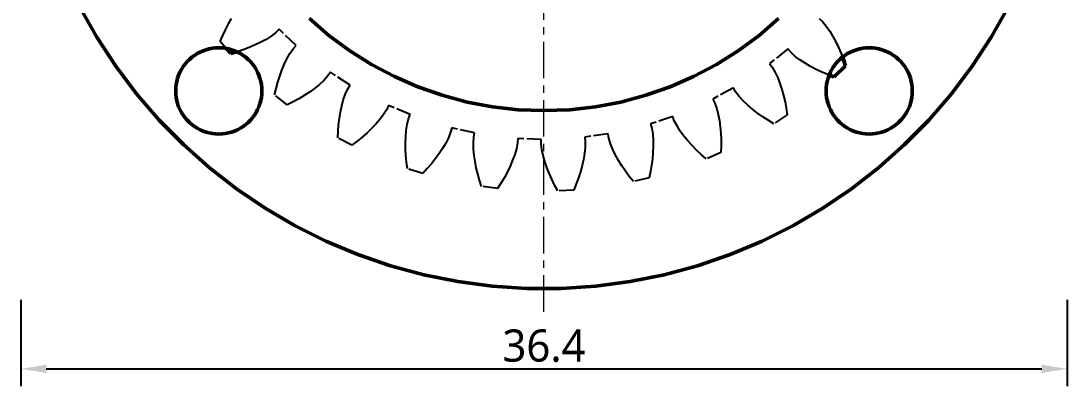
# Model space of a CAD drawing. Header units: millimetres. Extents: x 0 to 420, y 0 to 297.
# Drawn here: x 134.5 to 225.5, y 172.5 to 204.3 of the extents above; entities that cross this region are included whole.
import ezdxf

# ---------------------------------------------------------------- set-up
doc = ezdxf.new("R2010")
doc.units = ezdxf.units.MM
doc.linetypes.add('CENTER', pattern=[5.08, 3.175, -0.635, 0.635, -0.635])
doc.linetypes.add('DASHED', pattern=[1.524, 1.27, -0.254])
for name, color, linetype, lineweight in [('CENTER', 1, 'CENTER', 18), ('DIM', 3, 'CONTINUOUS', 18), ('HIDDEN', 8, 'DASHED', 25), ('VISIBLE', 7, 'CONTINUOUS', 50)]:
    doc.layers.add(name, color=color, linetype=linetype, lineweight=lineweight)
doc.styles.add('CJK', font='NotoSansCJK-Regular.ttc')
doc.dimstyles.new('GB', dxfattribs={"dimtxt": 2.8, "dimasz": 2.2, "dimexe": 1.5, "dimexo": 1, "dimgap": 0.6, "dimtad": 1, "dimlfac": 100, "dimzin": 12, "dimdsep": 46, "dimtxsty": 'CJK', "dimcen": 2.5, "dimazin": 3, "dimtfac": 0.5, "dimtmove": 2, "dimatfit": 3})

msp = doc.modelspace()

# ---------------------------------------------------------------- linework, layer by layer
at = {"layer": 'CENTER'}
msp.add_line((179.99378, 179), (179.99378, 274), dxfattribs=at)
at = {"layer": 'HIDDEN'}
for points in [[(141.10071, 202.88688), (139.62514, 205.50898)], [(220.36242, 205.50898), (218.88685, 202.88688)], [(152.29519, 203.54797), (152.55361, 204.04249)], [(152.29519, 203.54797), (152.55361, 204.04249)], [(152.55361, 204.04249), (152.8285, 204.51878)], [(152.55361, 204.04249), (152.8285, 204.51878)], [(161.28909, 203.04506), (159.5886, 204.50844)], [(200.39896, 204.50844), (198.69847, 203.04506)], [(203.92306, 204.50819), (204.20965, 204.2448)], [(203.92306, 204.50819), (204.20965, 204.2448)], [(204.20965, 204.2448), (204.54662, 203.85217)], [(204.20965, 204.2448), (204.54662, 203.85217)], [(204.54662, 203.85217), (204.84812, 203.42144)], [(204.54662, 203.85217), (204.84812, 203.42144)], [(151.82551, 202.50941), (152.05263, 203.03659)], [(151.82551, 202.50941), (152.05263, 203.03659)], [(152.05263, 203.03659), (152.29519, 203.54797)], [(152.05263, 203.03659), (152.29519, 203.54797)], [(156.26719, 202.98798), (155.82337, 202.7061)], [(156.26719, 202.98798), (155.82337, 202.7061)], [(156.67455, 203.30699), (156.26719, 202.98798)], [(156.67455, 203.30699), (156.26719, 202.98798)], [(156.95053, 203.58148), (156.67455, 203.30699)], [(156.95053, 203.58148), (156.67455, 203.30699)], [(158.43449, 202.18032), (156.95053, 203.58148)], [(158.43449, 202.18032), (156.95053, 203.58148)], [(163.09418, 201.71284), (161.28909, 203.04506)], [(198.69847, 203.04506), (196.89338, 201.71284)], [(204.84812, 203.42144), (205.12521, 202.96514)], [(204.84812, 203.42144), (205.12521, 202.96514)], [(205.12521, 202.96514), (205.38147, 202.48768)], [(205.12521, 202.96514), (205.38147, 202.48768)], [(142.74635, 200.36805), (141.10071, 202.88688)], [(152.75002, 201.46448), (151.82551, 202.50941)], [(152.35625, 201.90954), (151.82551, 202.50941)], [(154.36038, 202.00037), (153.83807, 201.80413)], [(154.36038, 202.00037), (153.83807, 201.80413)], [(154.86662, 202.21518), (154.36038, 202.00037)], [(154.86662, 202.21518), (154.36038, 202.00037)], [(155.3551, 202.44976), (154.86662, 202.21518)], [(155.3551, 202.44976), (154.86662, 202.21518)], [(155.82337, 202.7061), (155.3551, 202.44976)], [(155.82337, 202.7061), (155.3551, 202.44976)], [(158.17628, 201.88905), (158.43449, 202.18032)], [(158.17628, 201.88905), (158.43449, 202.18032)], [(205.38147, 202.48768), (205.61878, 201.99158)], [(205.38147, 202.48768), (205.61878, 201.99158)], [(218.88685, 202.88688), (217.24121, 200.36805)], [(149.39108, 201.16317), (149.17936, 200.98355)], [(149.61551, 201.32663), (149.39108, 201.16317)], [(149.85143, 201.47303), (149.61551, 201.32663)], [(150.09752, 201.60158), (149.85143, 201.47303)], [(150.35246, 201.71157), (150.09752, 201.60158)], [(150.61483, 201.8024), (150.35246, 201.71157)], [(150.88321, 201.87356), (150.61483, 201.8024)], [(151.15611, 201.92467), (150.88321, 201.87356)], [(151.43205, 201.95545), (151.15611, 201.92467)], [(151.70951, 201.96573), (151.43205, 201.95545)], [(151.92605, 201.95947), (151.70951, 201.96573)], [(152.14187, 201.94072), (151.92605, 201.95947)], [(152.35625, 201.90954), (152.14187, 201.94072)], [(152.3587, 201.90676), (152.35625, 201.90954)], [(152.35625, 201.90954), (152.47486, 201.88478)], [(152.5667, 201.86562), (152.59423, 201.85987)], [(152.59423, 201.85987), (152.7669, 201.81197)], [(153.30095, 201.62567), (152.75002, 201.46448)], [(152.82109, 201.79694), (152.8285, 201.79488)], [(152.8285, 201.79488), (153.05807, 201.71486)], [(153.05807, 201.71486), (153.06951, 201.71001)], [(153.13525, 201.6822), (153.28196, 201.62012)], [(153.28196, 201.62012), (153.27931, 201.61934)], [(153.30095, 201.62567), (153.28196, 201.62012)], [(153.52954, 201.49444), (153.28196, 201.62012)], [(153.83807, 201.80413), (153.30095, 201.62567)], [(153.83807, 201.80413), (153.30095, 201.62567)], [(153.76714, 201.3508), (153.52954, 201.49444)], [(153.99346, 201.18996), (153.76714, 201.3508)], [(154.20726, 201.01282), (153.99346, 201.18996)], [(157.6252, 201.00481), (157.88115, 201.46407)], [(157.6252, 201.00481), (157.88115, 201.46407)], [(157.88115, 201.46407), (158.17628, 201.88905)], [(157.88115, 201.46407), (158.17628, 201.88905)], [(164.99378, 200.51924), (163.09418, 201.71284)], [(196.89338, 201.71284), (194.99378, 200.51924)], [(201.19939, 201.87132), (199.61171, 200.58887)], [(201.19939, 201.87132), (199.61171, 200.58887)], [(201.45336, 201.57635), (201.19939, 201.87132)], [(201.45336, 201.57635), (201.19939, 201.87132)], [(201.83488, 201.22684), (201.45336, 201.57635)], [(201.83488, 201.22684), (201.45336, 201.57635)], [(202.25562, 200.91155), (201.83488, 201.22684)], [(202.25562, 200.91155), (201.83488, 201.22684)], [(205.61878, 201.99158), (205.83825, 201.4786)], [(205.61878, 201.99158), (205.83825, 201.4786)], [(205.77049, 201.00404), (205.8902, 201.10477)], [(205.83825, 201.4786), (206.04063, 200.95003)], [(205.83825, 201.4786), (205.95916, 201.1628)], [(205.94912, 201.15436), (205.95916, 201.1628)], [(206.18362, 201.32634), (205.95916, 201.1628)], [(205.95916, 201.1628), (205.95947, 201.16199)], [(206.41957, 201.47281), (206.18362, 201.32634)], [(206.66571, 201.60141), (206.41957, 201.47281)], [(206.9207, 201.71145), (206.66571, 201.60141)], [(207.18313, 201.80232), (206.9207, 201.71145)], [(207.45156, 201.87352), (207.18313, 201.80232)], [(207.72453, 201.92465), (207.45156, 201.87352)], [(208.00053, 201.95545), (207.72453, 201.92465)], [(208.27805, 201.96573), (208.00053, 201.95545)], [(208.55851, 201.95523), (208.27805, 201.96573)], [(208.8374, 201.92378), (208.55851, 201.95523)], [(209.11315, 201.87156), (208.8374, 201.92378)], [(209.38422, 201.79887), (209.11315, 201.87156)], [(209.6491, 201.7061), (209.38422, 201.79887)], [(209.9063, 201.59379), (209.6491, 201.7061)], [(210.15439, 201.46255), (209.9063, 201.59379)], [(210.39196, 201.31313), (210.15439, 201.46255)], [(210.61769, 201.14636), (210.39196, 201.31313)], [(210.83031, 200.96318), (210.61769, 201.14636)], [(144.55486, 197.96348), (142.74635, 200.36805)], [(148.63166, 200.35801), (148.48159, 200.12441)], [(148.7986, 200.57986), (148.63166, 200.35801)], [(148.9815, 200.78876), (148.7986, 200.57986)], [(149.17936, 200.98355), (148.9815, 200.78876)], [(154.40737, 200.82035), (154.20726, 201.01282)], [(154.59269, 200.61359), (154.40737, 200.82035)], [(154.7622, 200.3937), (154.59269, 200.61359)], [(154.91498, 200.16186), (154.7622, 200.3937)], [(157.18995, 200.02148), (157.39613, 200.52261)], [(157.18995, 200.02148), (157.39613, 200.52261)], [(157.39613, 200.52261), (157.6252, 201.00481)], [(157.39613, 200.52261), (157.6252, 201.00481)], [(166.97727, 199.47093), (164.99378, 200.51924)], [(194.99378, 200.51924), (193.01029, 199.47093)], [(199.61171, 200.58887), (199.84667, 200.27854)], [(199.61171, 200.58887), (199.84667, 200.27854)], [(199.84667, 200.27854), (200.10812, 199.83205)], [(199.84667, 200.27854), (200.10812, 199.83205)], [(202.70271, 200.61984), (202.25562, 200.91155)], [(202.70271, 200.61984), (202.25562, 200.91155)], [(203.17163, 200.34825), (202.70271, 200.61984)], [(203.17163, 200.34825), (202.70271, 200.61984)], [(203.65978, 200.09501), (203.17163, 200.34825)], [(203.65978, 200.09501), (203.17163, 200.34825)], [(205.06949, 200.15286), (205.13167, 200.25602)], [(205.13167, 200.25602), (205.15881, 200.295)], [(205.21939, 200.38202), (205.27256, 200.45839)], [(206.22638, 200.40688), (205.22398, 199.43642)], [(205.27256, 200.45839), (205.31463, 200.51106)], [(205.38225, 200.59572), (205.42645, 200.65107)], [(205.42645, 200.65107), (205.48656, 200.71694)], [(205.5585, 200.79577), (205.59267, 200.83321)], [(205.59267, 200.83321), (205.67581, 200.91308)], [(205.7477, 200.98214), (205.77049, 201.00404)], [(206.04063, 200.95003), (206.22638, 200.40688)], [(211.02864, 200.7646), (210.83031, 200.96318)], [(211.21156, 200.55175), (211.02864, 200.7646)], [(211.37806, 200.32582), (211.21156, 200.55175)], [(211.52719, 200.08806), (211.37806, 200.32582)], [(217.24121, 200.36805), (215.4327, 197.96348)], [(148.14036, 199.36623), (148.06502, 199.099)], [(148.23527, 199.62716), (148.14036, 199.36623)], [(148.34922, 199.88035), (148.23527, 199.62716)], [(148.48159, 200.12441), (148.34922, 199.88035)], [(155.05019, 199.91936), (154.91498, 200.16186)], [(155.16708, 199.66751), (155.05019, 199.91936)], [(155.26502, 199.40771), (155.16708, 199.66751)], [(155.34347, 199.14137), (155.26502, 199.40771)], [(156.83856, 198.97105), (157.00453, 199.50376)], [(156.83856, 198.97105), (157.00453, 199.50376)], [(157.00453, 199.50376), (157.18995, 200.02148)], [(157.00453, 199.50376), (157.18995, 200.02148)], [(161.19057, 199.5159), (160.84672, 199.12928)], [(161.19057, 199.5159), (160.84672, 199.12928)], [(161.4131, 199.83526), (161.19057, 199.5159)], [(161.4131, 199.83526), (161.19057, 199.5159)], [(163.1234, 198.72158), (161.4131, 199.83526)], [(163.1234, 198.72158), (161.4131, 199.83526)], [(169.03355, 198.57379), (166.97727, 199.47093)], [(193.01029, 199.47093), (190.95401, 198.57379)], [(200.10812, 199.83205), (200.32787, 199.35441)], [(200.10812, 199.83205), (200.32787, 199.35441)], [(200.32787, 199.35441), (200.51903, 198.85597)], [(200.32787, 199.35441), (200.51903, 198.85597)], [(204.16539, 199.85904), (203.65978, 200.09501)], [(204.16539, 199.85904), (203.65978, 200.09501)], [(204.68714, 199.63966), (204.16539, 199.85904)], [(204.68714, 199.63966), (204.16539, 199.85904)], [(204.69903, 199.33514), (204.62533, 199.06433)], [(205.22398, 199.43642), (204.68714, 199.63966)], [(204.79277, 199.59967), (204.68714, 199.63966)], [(204.79277, 199.59967), (204.69903, 199.33514)], [(204.79277, 199.59967), (204.89126, 199.82573)], [(204.79326, 199.59948), (204.79277, 199.59967)], [(204.89126, 199.82573), (204.8959, 199.83472)], [(204.92748, 199.89589), (205.00439, 200.04483)], [(205.00439, 200.04483), (205.01911, 200.06926)], [(211.65812, 199.83982), (211.52719, 200.08806)], [(211.77011, 199.58248), (211.65812, 199.83982)], [(211.86255, 199.31749), (211.77011, 199.58248)], [(211.93491, 199.04632), (211.86255, 199.31749)], [(147.97457, 198.5515), (147.95997, 198.27424)], [(148.00965, 198.82693), (147.97457, 198.5515)], [(148.06502, 199.099), (148.00965, 198.82693)], [(155.402, 198.86996), (155.34347, 199.14137)], [(155.44028, 198.59497), (155.402, 198.86996)], [(155.45812, 198.31789), (155.44028, 198.59497)], [(156.56187, 197.86531), (156.6912, 198.42457)], [(156.56187, 197.86531), (156.6912, 198.42457)], [(156.6912, 198.42457), (156.83856, 198.97105)], [(156.6912, 198.42457), (156.83856, 198.97105)], [(160.04539, 198.43685), (159.60665, 198.11882)], [(160.04539, 198.43685), (159.60665, 198.11882)], [(160.46036, 198.77269), (160.04539, 198.43685)], [(160.46036, 198.77269), (160.04539, 198.43685)], [(160.84672, 199.12928), (160.46036, 198.77269)], [(160.84672, 199.12928), (160.46036, 198.77269)], [(162.70685, 197.91804), (162.92135, 198.38889)], [(162.70685, 197.91804), (162.92135, 198.38889)], [(162.92135, 198.38889), (163.1234, 198.72158)], [(162.92135, 198.38889), (163.1234, 198.72158)], [(171.15113, 197.83282), (169.03355, 198.57379)], [(190.95401, 198.57379), (188.83644, 197.83282)], [(196.46099, 198.4807), (194.66983, 197.50235)], [(196.46099, 198.4807), (194.66983, 197.50235)], [(196.65821, 198.14512), (196.46099, 198.4807)], [(196.65821, 198.14512), (196.46099, 198.4807)], [(200.51903, 198.85597), (200.68591, 198.34042)], [(200.51903, 198.85597), (200.68591, 198.34042)], [(204.53962, 198.51), (204.52808, 198.22959)], [(204.57209, 198.78877), (204.53962, 198.51)], [(204.62533, 199.06433), (204.57209, 198.78877)], [(211.98679, 198.7705), (211.93491, 199.04632)], [(212.01789, 198.49158), (211.98679, 198.7705)], [(212.02805, 198.21111), (212.01789, 198.49158)], [(146.51834, 195.68369), (144.55486, 197.96348)], [(147.95997, 198.27424), (147.96591, 197.99665)], [(147.96591, 197.99665), (147.99238, 197.72027)], [(147.99238, 197.72027), (148.03923, 197.4466)], [(148.03923, 197.4466), (148.1062, 197.17715)], [(155.32467, 197.21917), (155.38849, 197.48938)], [(155.38849, 197.48938), (155.43215, 197.76358)], [(155.43215, 197.76358), (155.4554, 198.04025)], [(155.4554, 198.04025), (155.45812, 198.31789)], [(157.6581, 197.00225), (156.56187, 197.86531)], [(157.6581, 197.00225), (156.56187, 197.86531)], [(158.66802, 197.53072), (158.17139, 197.25923)], [(158.66802, 197.53072), (158.17139, 197.25923)], [(159.1469, 197.81707), (158.66802, 197.53072)], [(159.1469, 197.81707), (158.66802, 197.53072)], [(159.60665, 198.11882), (159.1469, 197.81707)], [(159.60665, 198.11882), (159.1469, 197.81707)], [(162.53701, 197.42046), (162.70685, 197.91804)], [(162.53701, 197.42046), (162.70685, 197.91804)], [(173.31815, 197.25216), (171.15113, 197.83282)], [(188.83644, 197.83282), (186.66941, 197.25216)], [(194.66983, 197.50235), (194.8456, 197.15506)], [(194.66983, 197.50235), (194.8456, 197.15506)], [(196.97119, 197.73311), (196.65821, 198.14512)], [(196.97119, 197.73311), (196.65821, 198.14512)], [(197.32887, 197.34777), (196.97119, 197.73311)], [(197.32887, 197.34777), (196.97119, 197.73311)], [(200.68591, 198.34042), (200.83082, 197.80993)], [(200.68591, 198.34042), (200.83082, 197.80993)], [(200.83082, 197.80993), (200.95518, 197.266)], [(200.83082, 197.80993), (200.95518, 197.266)], [(204.52808, 198.22959), (204.53754, 197.94909)], [(204.53754, 197.94909), (204.56796, 197.67009)], [(204.56796, 197.67009), (204.61916, 197.39415)], [(211.93285, 197.37613), (211.98541, 197.65182)], [(211.98541, 197.65182), (212.0172, 197.93066)], [(212.0172, 197.93066), (212.02805, 198.21111)], [(215.4327, 197.96348), (213.46922, 195.68369)], [(148.1062, 197.17715), (148.19292, 196.91339)], [(148.19292, 196.91339), (148.29892, 196.65677)], [(148.29892, 196.65677), (148.42361, 196.40869)], [(155.01622, 196.44707), (155.13802, 196.69658)], [(155.13802, 196.69658), (155.24102, 196.95442)], [(155.24102, 196.95442), (155.32467, 197.21917)], [(158.17139, 197.25923), (157.6581, 197.00225)], [(158.17139, 197.25923), (157.6581, 197.00225)], [(162.28434, 196.37522), (162.39773, 196.90511)], [(162.28434, 196.37522), (162.39773, 196.90511)], [(162.39773, 196.90511), (162.53701, 197.42046)], [(162.39773, 196.90511), (162.53701, 197.42046)], [(166.31094, 196.59211), (166.04165, 196.1503)], [(166.31094, 196.59211), (166.04165, 196.1503)], [(166.47288, 196.94606), (166.31094, 196.59211)], [(166.47288, 196.94606), (166.31094, 196.59211)], [(168.35455, 196.15567), (166.47288, 196.94606)], [(168.35455, 196.15567), (166.47288, 196.94606)], [(175.52251, 196.83508), (173.31815, 197.25216)], [(177.75188, 196.58389), (175.52251, 196.83508)], [(179.99378, 196.5), (177.75188, 196.58389)], [(182.23568, 196.58389), (179.99378, 196.5)], [(184.46505, 196.83508), (182.23568, 196.58389)], [(186.66941, 197.25216), (184.46505, 196.83508)], [(194.8456, 197.15506), (195.02312, 196.66906)], [(194.8456, 197.15506), (195.02312, 196.66906)], [(195.02312, 196.66906), (195.15406, 196.15986)], [(195.02312, 196.66906), (195.15406, 196.15986)], [(197.71669, 196.98091), (197.32887, 197.34777)], [(197.71669, 196.98091), (197.32887, 197.34777)], [(198.12958, 196.62996), (197.71669, 196.98091)], [(198.12958, 196.62996), (197.71669, 196.98091)], [(198.56466, 196.29363), (198.12958, 196.62996)], [(198.56466, 196.29363), (198.12958, 196.62996)], [(200.95518, 197.266), (201.05992, 196.70978)], [(200.95518, 197.266), (201.05992, 196.70978)], [(201.05992, 196.70978), (201.14571, 196.1422)], [(201.05992, 196.70978), (201.14571, 196.1422)], [(204.61916, 197.39415), (204.69085, 197.12281)], [(204.69085, 197.12281), (204.78263, 196.85759)], [(204.78263, 196.85759), (204.894, 196.59997)], [(204.894, 196.59997), (205.02431, 196.35141)], [(211.52256, 196.3354), (211.6541, 196.58332)], [(211.6541, 196.58332), (211.76673, 196.84038)], [(211.76673, 196.84038), (211.85982, 197.10514)], [(211.85982, 197.10514), (211.93285, 197.37613)], [(148.6282, 193.53865), (146.51834, 195.68369)], [(148.42361, 196.40869), (148.56632, 196.17053)], [(148.56632, 196.17053), (148.72626, 195.94357)], [(148.72626, 195.94357), (148.90255, 195.72907)], [(148.90255, 195.72907), (149.09423, 195.5282)], [(154.3559, 195.55883), (154.54523, 195.76192)], [(154.54523, 195.76192), (154.71901, 195.97846)], [(154.71901, 195.97846), (154.8763, 196.20726)], [(154.8763, 196.20726), (155.01622, 196.44707)], [(162.12616, 195.27893), (162.19434, 195.83271)], [(162.12616, 195.27893), (162.19434, 195.83271)], [(162.19434, 195.83271), (162.28434, 196.37522)], [(162.19434, 195.83271), (162.28434, 196.37522)], [(165.72518, 195.73045), (165.37684, 195.32592)], [(165.72518, 195.73045), (165.37684, 195.32592)], [(166.04165, 196.1503), (165.72518, 195.73045)], [(166.04165, 196.1503), (165.72518, 195.73045)], [(168.08816, 195.29067), (168.21515, 195.79225)], [(168.08816, 195.29067), (168.21515, 195.79225)], [(168.21515, 195.79225), (168.35455, 196.15567)], [(168.21515, 195.79225), (168.35455, 196.15567)], [(191.19331, 195.99065), (189.25625, 195.34785)], [(191.19331, 195.99065), (189.25625, 195.34785)], [(191.32745, 195.62525), (191.19331, 195.99065)], [(191.32745, 195.62525), (191.19331, 195.99065)], [(191.56183, 195.16398), (191.32745, 195.62525)], [(191.56183, 195.16398), (191.32745, 195.62525)], [(195.15406, 196.15986), (195.25314, 195.63529)], [(195.15406, 196.15986), (195.25314, 195.63529)], [(195.25314, 195.63529), (195.32529, 195.09823)], [(195.25314, 195.63529), (195.32529, 195.09823)], [(199.02001, 195.97117), (198.56466, 196.29363)], [(199.02001, 195.97117), (198.56466, 196.29363)], [(199.4942, 195.66215), (199.02001, 195.97117)], [(199.4942, 195.66215), (199.02001, 195.97117)], [(199.98613, 195.36632), (199.4942, 195.66215)], [(199.98613, 195.36632), (199.4942, 195.66215)], [(201.14571, 196.1422), (199.98613, 195.36632)], [(201.14571, 196.1422), (199.98613, 195.36632)], [(205.02431, 196.35141), (205.17286, 196.11329)], [(205.17286, 196.11329), (205.33879, 195.88694)], [(205.33879, 195.88694), (205.52119, 195.67364)], [(205.52119, 195.67364), (205.71903, 195.47458)], [(210.82353, 195.462), (211.02235, 195.66009)], [(211.02235, 195.66009), (211.2058, 195.87249)], [(211.2058, 195.87249), (211.37285, 196.09801)], [(213.46922, 195.68369), (211.35936, 193.53865)], [(211.37285, 196.09801), (211.52256, 196.3354)], [(149.09423, 195.5282), (149.30024, 195.34207)], [(149.30024, 195.34207), (149.51947, 195.17168)], [(149.51947, 195.17168), (149.7507, 195.01799)], [(149.7507, 195.01799), (149.99266, 194.88182)], [(149.99266, 194.88182), (150.24404, 194.76393)], [(150.24404, 194.76393), (150.50345, 194.66496)], [(152.95682, 194.67925), (153.21506, 194.78123)], [(153.21506, 194.78123), (153.46505, 194.90204)], [(153.46505, 194.90204), (153.70542, 195.04101)], [(153.70542, 195.04101), (153.93484, 195.19739)], [(153.93484, 195.19739), (154.15207, 195.37031)], [(154.15207, 195.37031), (154.3559, 195.55883)], [(162.05135, 194.14155), (162.07875, 194.71492)], [(162.05135, 194.14155), (162.07875, 194.71492)], [(162.07875, 194.71492), (162.12616, 195.27893)], [(162.07875, 194.71492), (162.12616, 195.27893)], [(165.00193, 194.93466), (164.60345, 194.55566)], [(165.00193, 194.93466), (164.60345, 194.55566)], [(165.37684, 195.32592), (165.00193, 194.93466)], [(165.37684, 195.32592), (165.00193, 194.93466)], [(167.96488, 194.23882), (168.0099, 194.77076)], [(167.96488, 194.23882), (168.0099, 194.77076)], [(168.0099, 194.77076), (168.08816, 195.29067)], [(168.0099, 194.77076), (168.08816, 195.29067)], [(171.96722, 195.00676), (171.87109, 194.62957)], [(171.96722, 195.00676), (171.87109, 194.62957)], [(173.95978, 194.56505), (171.96722, 195.00676)], [(173.95978, 194.56505), (171.96722, 195.00676)], [(189.25625, 195.34785), (189.36719, 194.97475)], [(189.25625, 195.34785), (189.36719, 194.97475)], [(189.36719, 194.97475), (189.45508, 194.46486)], [(189.36719, 194.97475), (189.45508, 194.46486)], [(191.84496, 194.72095), (191.56183, 195.16398)], [(191.84496, 194.72095), (191.56183, 195.16398)], [(192.16104, 194.29074), (191.84496, 194.72095)], [(192.16104, 194.29074), (191.84496, 194.72095)], [(195.32529, 195.09823), (195.37315, 194.55039)], [(195.32529, 195.09823), (195.37315, 194.55039)], [(205.71903, 195.47458), (205.9312, 195.29087)], [(205.9312, 195.29087), (206.15652, 195.12354)], [(206.15652, 195.12354), (206.39372, 194.97354)], [(206.39372, 194.97354), (206.64148, 194.84169)], [(206.64148, 194.84169), (206.8984, 194.72874)], [(206.8984, 194.72874), (207.16305, 194.63533)], [(209.37539, 194.62988), (209.6405, 194.72199)], [(209.6405, 194.72199), (209.89798, 194.83367)], [(209.89798, 194.83367), (210.14638, 194.96429)], [(210.14638, 194.96429), (210.38432, 195.11313)], [(210.38432, 195.11313), (210.61046, 195.27934)], [(210.61046, 195.27934), (210.82353, 195.462)], [(150.50345, 194.66496), (150.76948, 194.58546)], [(150.76948, 194.58546), (151.04066, 194.52586)], [(151.04066, 194.52586), (151.3155, 194.48649)], [(151.3155, 194.48649), (151.5925, 194.46755)], [(151.5925, 194.46755), (151.87015, 194.46917)], [(151.87015, 194.46917), (152.14691, 194.49133)], [(152.14691, 194.49133), (152.42128, 194.5339)], [(152.42128, 194.5339), (152.69174, 194.59665)], [(152.69174, 194.59665), (152.95682, 194.67925)], [(163.28407, 193.4881), (162.05135, 194.14155)], [(163.28407, 193.4881), (162.05135, 194.14155)], [(163.74323, 193.8326), (163.28407, 193.4881)], [(163.74323, 193.8326), (163.28407, 193.4881)], [(164.1834, 194.18841), (163.74323, 193.8326)], [(164.1834, 194.18841), (163.74323, 193.8326)], [(164.60345, 194.55566), (164.1834, 194.18841)], [(164.60345, 194.55566), (164.1834, 194.18841)], [(167.94793, 193.6972), (167.96488, 194.23882)], [(167.94793, 193.6972), (167.96488, 194.23882)], [(171.68502, 194.14678), (171.4486, 193.67717)], [(171.68502, 194.14678), (171.4486, 193.67717)], [(171.87109, 194.62957), (171.68502, 194.14678)], [(171.87109, 194.62957), (171.68502, 194.14678)], [(173.85213, 193.66638), (173.88751, 194.18258)], [(173.85213, 193.66638), (173.88751, 194.18258)], [(173.88751, 194.18258), (173.95978, 194.56505)], [(173.88751, 194.18258), (173.95978, 194.56505)], [(177.71955, 194.07967), (177.69231, 193.69138)], [(177.71955, 194.07967), (177.69231, 193.69138)], [(179.75896, 194.00085), (177.71955, 194.07967)], [(179.75896, 194.00085), (177.71955, 194.07967)], [(179.75614, 193.61162), (179.75896, 194.00085)], [(179.75614, 193.61162), (179.75896, 194.00085)], [(185.56568, 194.48119), (183.54497, 194.1946)], [(185.56568, 194.48119), (183.54497, 194.1946)], [(183.54497, 194.1946), (183.5875, 193.80769)], [(183.54497, 194.1946), (183.5875, 193.80769)], [(183.5875, 193.80769), (183.58293, 193.2903)], [(183.5875, 193.80769), (183.58293, 193.2903)], [(185.63241, 194.09771), (185.56568, 194.48119)], [(185.63241, 194.09771), (185.56568, 194.48119)], [(185.78066, 193.602), (185.63241, 194.09771)], [(185.78066, 193.602), (185.63241, 194.09771)], [(189.45508, 194.46486), (189.49298, 193.94046)], [(189.45508, 194.46486), (189.49298, 193.94046)], [(189.49298, 193.94046), (189.49681, 193.40664)], [(189.49298, 193.94046), (189.49681, 193.40664)], [(192.50463, 193.87171), (192.16104, 194.29074)], [(192.50463, 193.87171), (192.16104, 194.29074)], [(192.87267, 193.4631), (192.50463, 193.87171)], [(192.87267, 193.4631), (192.50463, 193.87171)], [(195.37315, 194.55039), (195.39839, 193.993)], [(195.37315, 194.55039), (195.39839, 193.993)], [(195.39839, 193.993), (195.40213, 193.42702)], [(195.39839, 193.993), (195.40213, 193.42702)], [(207.16305, 194.63533), (207.43395, 194.56196)], [(207.43395, 194.56196), (207.70957, 194.50907)], [(207.70957, 194.50907), (207.98838, 194.47693)], [(207.98838, 194.47693), (208.26881, 194.46574)], [(208.26881, 194.46574), (208.54929, 194.47555)], [(208.54929, 194.47555), (208.82826, 194.50631)], [(208.82826, 194.50631), (209.10414, 194.55785)], [(209.10414, 194.55785), (209.37539, 194.62988)], [(150.87521, 191.53775), (148.6282, 193.53865)], [(167.95624, 193.14733), (167.94793, 193.6972)], [(167.95624, 193.14733), (167.94793, 193.6972)], [(167.98804, 192.59028), (167.95624, 193.14733)], [(167.98804, 192.59028), (167.95624, 193.14733)], [(171.17809, 193.21694), (170.87906, 192.76503)], [(171.17809, 193.21694), (170.87906, 192.76503)], [(171.4486, 193.67717), (171.17809, 193.21694)], [(171.4486, 193.67717), (171.17809, 193.21694)], [(173.86796, 193.14086), (173.85213, 193.66638)], [(173.86796, 193.14086), (173.85213, 193.66638)], [(173.91864, 192.60943), (173.86796, 193.14086)], [(173.91864, 192.60943), (173.86796, 193.14086)], [(177.59543, 193.18313), (177.44666, 192.67885)], [(177.59543, 193.18313), (177.44666, 192.67885)], [(177.69231, 193.69138), (177.59543, 193.18313)], [(177.69231, 193.69138), (177.59543, 193.18313)], [(179.8135, 193.0974), (179.75614, 193.61162)], [(179.8135, 193.0974), (179.75614, 193.61162)], [(179.92291, 192.58314), (179.8135, 193.0974)], [(179.92291, 192.58314), (179.8135, 193.0974)], [(183.58293, 193.2903), (183.5266, 192.76756)], [(183.58293, 193.2903), (183.5266, 192.76756)], [(185.98014, 193.11555), (185.78066, 193.602)], [(185.98014, 193.11555), (185.78066, 193.602)], [(186.21432, 192.63581), (185.98014, 193.11555)], [(186.21432, 192.63581), (185.98014, 193.11555)], [(189.49681, 193.40664), (189.47191, 192.86532)], [(189.49681, 193.40664), (189.47191, 192.86532)], [(193.26312, 193.06451), (192.87267, 193.4631)], [(193.26312, 193.06451), (192.87267, 193.4631)], [(193.67451, 192.67579), (193.26312, 193.06451)], [(193.67451, 192.67579), (193.26312, 193.06451)], [(195.40213, 193.42702), (195.38519, 192.85324)], [(195.40213, 193.42702), (195.38519, 192.85324)], [(211.35936, 193.53865), (209.11235, 191.53775)], [(168.04209, 192.02687), (167.98804, 192.59028)], [(168.04209, 192.02687), (167.98804, 192.59028)], [(168.11752, 191.45782), (168.04209, 192.02687)], [(168.11752, 191.45782), (168.04209, 192.02687)], [(170.55466, 192.32097), (170.20694, 191.88462)], [(170.55466, 192.32097), (170.20694, 191.88462)], [(170.87906, 192.76503), (170.55466, 192.32097)], [(170.87906, 192.76503), (170.55466, 192.32097)], [(173.99868, 192.07348), (173.91864, 192.60943)], [(173.99868, 192.07348), (173.91864, 192.60943)], [(174.10504, 191.53394), (173.99868, 192.07348)], [(174.10504, 191.53394), (173.99868, 192.07348)], [(177.26268, 192.17771), (177.04915, 191.67967)], [(177.26268, 192.17771), (177.04915, 191.67967)], [(177.44666, 192.67885), (177.26268, 192.17771)], [(177.44666, 192.67885), (177.26268, 192.17771)], [(180.06767, 192.0693), (179.92291, 192.58314)], [(180.06767, 192.0693), (179.92291, 192.58314)], [(180.24211, 191.55626), (180.06767, 192.0693)], [(180.24211, 191.55626), (180.06767, 192.0693)], [(183.43505, 192.24163), (183.31389, 191.71346)], [(183.43505, 192.24163), (183.31389, 191.71346)], [(183.5266, 192.76756), (183.43505, 192.24163)], [(183.5266, 192.76756), (183.43505, 192.24163)], [(186.47757, 192.16216), (186.21432, 192.63581)], [(186.47757, 192.16216), (186.21432, 192.63581)], [(186.76673, 191.6944), (186.47757, 192.16216)], [(186.76673, 191.6944), (186.47757, 192.16216)], [(189.42118, 192.31774), (189.34648, 191.7648)], [(189.42118, 192.31774), (189.34648, 191.7648)], [(189.47191, 192.86532), (189.42118, 192.31774)], [(189.47191, 192.86532), (189.42118, 192.31774)], [(194.10571, 192.29688), (193.67451, 192.67579)], [(194.10571, 192.29688), (193.67451, 192.67579)], [(195.38519, 192.85324), (194.10571, 192.29688)], [(195.38519, 192.85324), (194.10571, 192.29688)], [(153.24955, 189.68973), (150.87521, 191.53775)], [(169.44711, 191.03498), (168.11752, 191.45782)], [(169.44711, 191.03498), (168.11752, 191.45782)], [(169.83737, 191.45593), (169.44711, 191.03498)], [(169.83737, 191.45593), (169.44711, 191.03498)], [(170.20694, 191.88462), (169.83737, 191.45593)], [(170.20694, 191.88462), (169.83737, 191.45593)], [(174.23579, 190.99151), (174.10504, 191.53394)], [(174.23579, 190.99151), (174.10504, 191.53394)], [(176.80925, 191.18483), (176.54503, 190.69339)], [(176.80925, 191.18483), (176.54503, 190.69339)], [(177.04915, 191.67967), (176.80925, 191.18483)], [(177.04915, 191.67967), (176.80925, 191.18483)], [(180.44311, 191.04438), (180.24211, 191.55626)], [(180.44311, 191.04438), (180.24211, 191.55626)], [(183.1662, 191.18374), (182.99397, 190.65302)], [(183.1662, 191.18374), (182.99397, 190.65302)], [(183.31389, 191.71346), (183.1662, 191.18374)], [(183.31389, 191.71346), (183.1662, 191.18374)], [(187.07974, 191.2325), (186.76673, 191.6944)], [(187.07974, 191.2325), (186.76673, 191.6944)], [(187.41511, 190.77657), (187.07974, 191.2325)], [(187.41511, 190.77657), (187.07974, 191.2325)], [(189.2491, 191.20725), (189.12998, 190.64571)], [(189.2491, 191.20725), (189.12998, 190.64571)], [(189.34648, 191.7648), (189.2491, 191.20725)], [(189.34648, 191.7648), (189.2491, 191.20725)], [(209.11235, 191.53775), (206.73801, 189.68973)], [(174.38958, 190.44681), (174.23579, 190.99151)], [(174.38958, 190.44681), (174.23579, 190.99151)], [(174.5654, 189.90037), (174.38958, 190.44681)], [(174.5654, 189.90037), (174.38958, 190.44681)], [(176.25795, 190.20561), (175.94912, 189.72174)], [(176.25795, 190.20561), (175.94912, 189.72174)], [(176.54503, 190.69339), (176.25795, 190.20561)], [(176.54503, 190.69339), (176.25795, 190.20561)], [(180.66861, 190.53402), (180.44311, 191.04438)], [(180.66861, 190.53402), (180.44311, 191.04438)], [(180.91718, 190.02553), (180.66861, 190.53402)], [(180.91718, 190.02553), (180.66861, 190.53402)], [(182.99397, 190.65302), (182.7986, 190.12181)], [(182.99397, 190.65302), (182.7986, 190.12181)], [(187.77172, 190.32676), (187.41511, 190.77657)], [(187.77172, 190.32676), (187.41511, 190.77657)], [(189.12998, 190.64571), (187.77172, 190.32676)], [(189.12998, 190.64571), (187.77172, 190.32676)], [(155.74084, 188.00267), (153.24955, 189.68973)], [(175.94912, 189.72174), (174.5654, 189.90037)], [(175.94912, 189.72174), (174.5654, 189.90037)], [(181.18775, 189.51927), (180.91718, 190.02553)], [(181.18775, 189.51927), (180.91718, 190.02553)], [(182.58113, 189.59058), (181.18775, 189.51927)], [(182.58113, 189.59058), (181.18775, 189.51927)], [(182.7986, 190.12181), (182.58113, 189.59058)], [(182.7986, 190.12181), (182.58113, 189.59058)], [(206.73801, 189.68973), (204.24672, 188.00267)], [(158.33817, 186.48394), (155.74084, 188.00267)], [(204.24672, 188.00267), (201.64939, 186.48394)], [(161.03021, 185.1402), (158.33817, 186.48394)], [(201.64939, 186.48394), (198.95736, 185.1402)], [(163.80516, 183.97732), (161.03021, 185.1402)], [(198.95736, 185.1402), (196.1824, 183.97732)], [(166.6509, 183.00037), (163.80516, 183.97732)], [(196.1824, 183.97732), (193.33666, 183.00037)], [(169.55499, 182.21364), (166.6509, 183.00037)], [(193.33666, 183.00037), (190.43257, 182.21364)], [(172.50473, 181.62056), (169.55499, 182.21364)], [(190.43257, 182.21364), (187.48283, 181.62056)], [(175.48721, 181.22373), (172.50473, 181.62056)], [(178.4894, 181.02488), (175.48721, 181.22373)], [(184.50035, 181.22373), (181.49816, 181.02488)], [(187.48283, 181.62056), (184.50035, 181.22373)], [(181.49816, 181.02488), (178.4894, 181.02488)]]:
    msp.add_lwpolyline(points, dxfattribs=at)
at = {"layer": 'VISIBLE'}
for points in [[(141.10071, 202.88688), (139.62514, 205.50898)], [(220.36242, 205.50898), (218.88685, 202.88688)], [(161.28909, 203.04506), (159.5886, 204.50844)], [(200.39896, 204.50844), (198.69847, 203.04506)], [(163.09418, 201.71284), (161.28909, 203.04506)], [(198.69847, 203.04506), (196.89338, 201.71284)], [(142.74635, 200.36805), (141.10071, 202.88688)], [(218.88685, 202.88688), (217.24121, 200.36805)], [(149.37142, 201.1476), (149.15886, 200.96467)], [(149.59706, 201.31412), (149.37142, 201.1476)], [(149.83451, 201.46332), (149.59706, 201.31412)], [(150.08245, 201.59436), (149.83451, 201.46332)], [(150.33948, 201.70651), (150.08245, 201.59436)], [(150.60418, 201.79913), (150.33948, 201.70651)], [(150.87506, 201.87171), (150.60418, 201.79913)], [(151.1506, 201.92384), (150.87506, 201.87171)], [(151.42927, 201.95524), (151.1506, 201.92384)], [(151.70951, 201.96573), (151.42927, 201.95524)], [(151.98975, 201.95524), (151.70951, 201.96573)], [(152.26842, 201.92384), (151.98975, 201.95524)], [(152.54396, 201.87171), (152.26842, 201.92384)], [(152.75002, 201.46448), (152.3587, 201.90676)], [(152.47486, 201.88478), (152.5667, 201.86562)], [(152.81484, 201.79913), (152.54396, 201.87171)], [(153.27931, 201.61934), (152.75002, 201.46448)], [(152.7669, 201.81197), (152.82109, 201.79694)], [(153.07954, 201.70651), (152.81484, 201.79913)], [(153.06951, 201.71001), (153.13525, 201.6822)], [(153.33657, 201.59436), (153.07954, 201.70651)], [(153.58451, 201.46332), (153.33657, 201.59436)], [(153.82196, 201.31412), (153.58451, 201.46332)], [(154.0476, 201.1476), (153.82196, 201.31412)], [(154.26016, 200.96467), (154.0476, 201.1476)], [(164.99378, 200.51924), (163.09418, 201.71284)], [(196.89338, 201.71284), (194.99378, 200.51924)], [(205.93996, 201.1476), (205.7274, 200.96467)], [(205.8902, 201.10477), (205.94912, 201.15436)], [(206.1656, 201.31412), (205.93996, 201.1476)], [(205.95947, 201.16199), (206.04063, 200.95003)], [(206.40305, 201.46332), (206.1656, 201.31412)], [(206.65099, 201.59436), (206.40305, 201.46332)], [(206.90802, 201.70651), (206.65099, 201.59436)], [(207.17272, 201.79913), (206.90802, 201.70651)], [(207.4436, 201.87171), (207.17272, 201.79913)], [(207.71914, 201.92384), (207.4436, 201.87171)], [(207.99781, 201.95524), (207.71914, 201.92384)], [(208.27805, 201.96573), (207.99781, 201.95524)], [(208.55829, 201.95524), (208.27805, 201.96573)], [(208.83696, 201.92384), (208.55829, 201.95524)], [(209.11251, 201.87171), (208.83696, 201.92384)], [(209.38338, 201.79913), (209.11251, 201.87171)], [(209.64808, 201.70651), (209.38338, 201.79913)], [(209.90512, 201.59436), (209.64808, 201.70651)], [(210.15305, 201.46332), (209.90512, 201.59436)], [(210.3905, 201.31412), (210.15305, 201.46332)], [(210.61614, 201.1476), (210.3905, 201.31412)], [(210.8287, 200.96467), (210.61614, 201.1476)], [(144.55486, 197.96348), (142.74635, 200.36805)], [(148.61111, 200.32818), (148.46191, 200.09073)], [(148.77764, 200.55382), (148.61111, 200.32818)], [(148.96056, 200.76638), (148.77764, 200.55382)], [(149.15886, 200.96467), (148.96056, 200.76638)], [(154.45845, 200.76638), (154.26016, 200.96467)], [(154.64138, 200.55382), (154.45845, 200.76638)], [(154.8079, 200.32818), (154.64138, 200.55382)], [(154.9571, 200.09073), (154.8079, 200.32818)], [(166.97727, 199.47093), (164.99378, 200.51924)], [(194.99378, 200.51924), (193.01029, 199.47093)], [(205.17966, 200.32818), (205.03046, 200.09073)], [(205.15881, 200.295), (205.21939, 200.38202)], [(205.34618, 200.55382), (205.17966, 200.32818)], [(206.22638, 200.40688), (205.22398, 199.43642)], [(205.31463, 200.51106), (205.38225, 200.59572)], [(205.52911, 200.76638), (205.34618, 200.55382)], [(205.48656, 200.71694), (205.5585, 200.79577)], [(205.7274, 200.96467), (205.52911, 200.76638)], [(205.67581, 200.91308), (205.7477, 200.98214)], [(206.04063, 200.95003), (206.22638, 200.40688)], [(211.027, 200.76638), (210.8287, 200.96467)], [(211.20992, 200.55382), (211.027, 200.76638)], [(211.37645, 200.32818), (211.20992, 200.55382)], [(211.52565, 200.09073), (211.37645, 200.32818)], [(217.24121, 200.36805), (215.4327, 197.96348)], [(148.12611, 199.32106), (148.05353, 199.05018)], [(148.21873, 199.58576), (148.12611, 199.32106)], [(148.33088, 199.84279), (148.21873, 199.58576)], [(148.46191, 200.09073), (148.33088, 199.84279)], [(155.08814, 199.84279), (154.9571, 200.09073)], [(155.20029, 199.58576), (155.08814, 199.84279)], [(155.29291, 199.32106), (155.20029, 199.58576)], [(155.36549, 199.05018), (155.29291, 199.32106)], [(169.03355, 198.57379), (166.97727, 199.47093)], [(193.01029, 199.47093), (190.95401, 198.57379)], [(204.69465, 199.32106), (204.62207, 199.05018)], [(204.78728, 199.58576), (204.69465, 199.32106)], [(204.89942, 199.84279), (204.78728, 199.58576)], [(205.22398, 199.43642), (204.79326, 199.59948)], [(204.8959, 199.83472), (204.92748, 199.89589)], [(205.03046, 200.09073), (204.89942, 199.84279)], [(205.01911, 200.06926), (205.06949, 200.15286)], [(211.65668, 199.84279), (211.52565, 200.09073)], [(211.76883, 199.58576), (211.65668, 199.84279)], [(211.86145, 199.32106), (211.76883, 199.58576)], [(211.93403, 199.05018), (211.86145, 199.32106)], [(147.96999, 198.49597), (147.95951, 198.21573)], [(148.00139, 198.77464), (147.96999, 198.49597)], [(148.05353, 199.05018), (148.00139, 198.77464)], [(155.41762, 198.77464), (155.36549, 199.05018)], [(155.44902, 198.49597), (155.41762, 198.77464)], [(155.45951, 198.21573), (155.44902, 198.49597)], [(171.15113, 197.83282), (169.03355, 198.57379)], [(190.95401, 198.57379), (188.83644, 197.83282)], [(204.53854, 198.49597), (204.52805, 198.21573)], [(204.56994, 198.77464), (204.53854, 198.49597)], [(204.62207, 199.05018), (204.56994, 198.77464)], [(211.98617, 198.77464), (211.93403, 199.05018)], [(212.01757, 198.49597), (211.98617, 198.77464)], [(212.02805, 198.21573), (212.01757, 198.49597)], [(146.51834, 195.68369), (144.55486, 197.96348)], [(147.95951, 198.21573), (147.96999, 197.93549)], [(147.96999, 197.93549), (148.00139, 197.65682)], [(148.00139, 197.65682), (148.05353, 197.38128)], [(155.36549, 197.38128), (155.41762, 197.65682)], [(155.41762, 197.65682), (155.44902, 197.93549)], [(155.44902, 197.93549), (155.45951, 198.21573)], [(173.31815, 197.25216), (171.15113, 197.83282)], [(188.83644, 197.83282), (186.66941, 197.25216)], [(204.52805, 198.21573), (204.53854, 197.93549)], [(204.53854, 197.93549), (204.56994, 197.65682)], [(204.56994, 197.65682), (204.62207, 197.38128)], [(211.93403, 197.38128), (211.98617, 197.65682)], [(211.98617, 197.65682), (212.01757, 197.93549)], [(212.01757, 197.93549), (212.02805, 198.21573)], [(215.4327, 197.96348), (213.46922, 195.68369)], [(148.05353, 197.38128), (148.12611, 197.1104)], [(148.12611, 197.1104), (148.21873, 196.8457)], [(148.21873, 196.8457), (148.33088, 196.58866)], [(148.33088, 196.58866), (148.46191, 196.34073)], [(154.9571, 196.34073), (155.08814, 196.58866)], [(155.08814, 196.58866), (155.20029, 196.8457)], [(155.20029, 196.8457), (155.29291, 197.1104)], [(155.29291, 197.1104), (155.36549, 197.38128)], [(175.52251, 196.83508), (173.31815, 197.25216)], [(177.75188, 196.58389), (175.52251, 196.83508)], [(179.99378, 196.5), (177.75188, 196.58389)], [(182.23568, 196.58389), (179.99378, 196.5)], [(184.46505, 196.83508), (182.23568, 196.58389)], [(186.66941, 197.25216), (184.46505, 196.83508)], [(204.62207, 197.38128), (204.69465, 197.1104)], [(204.69465, 197.1104), (204.78728, 196.8457)], [(204.78728, 196.8457), (204.89942, 196.58866)], [(204.89942, 196.58866), (205.03046, 196.34073)], [(211.52565, 196.34073), (211.65668, 196.58866)], [(211.65668, 196.58866), (211.76883, 196.8457)], [(211.76883, 196.8457), (211.86145, 197.1104)], [(211.86145, 197.1104), (211.93403, 197.38128)], [(148.6282, 193.53865), (146.51834, 195.68369)], [(148.46191, 196.34073), (148.61111, 196.10328)], [(148.61111, 196.10328), (148.77764, 195.87764)], [(148.77764, 195.87764), (148.96056, 195.66508)], [(148.96056, 195.66508), (149.15886, 195.46678)], [(154.26016, 195.46678), (154.45845, 195.66508)], [(154.45845, 195.66508), (154.64138, 195.87764)], [(154.64138, 195.87764), (154.8079, 196.10328)], [(154.8079, 196.10328), (154.9571, 196.34073)], [(205.03046, 196.34073), (205.17966, 196.10328)], [(205.17966, 196.10328), (205.34618, 195.87764)], [(205.34618, 195.87764), (205.52911, 195.66508)], [(205.52911, 195.66508), (205.7274, 195.46678)], [(210.8287, 195.46678), (211.027, 195.66508)], [(211.027, 195.66508), (211.20992, 195.87764)], [(211.20992, 195.87764), (211.37645, 196.10328)], [(213.46922, 195.68369), (211.35936, 193.53865)], [(211.37645, 196.10328), (211.52565, 196.34073)], [(149.15886, 195.46678), (149.37142, 195.28386)], [(149.37142, 195.28386), (149.59706, 195.11733)], [(149.59706, 195.11733), (149.83451, 194.96813)], [(149.83451, 194.96813), (150.08245, 194.8371)], [(150.08245, 194.8371), (150.33948, 194.72495)], [(150.33948, 194.72495), (150.60418, 194.63233)], [(152.81484, 194.63233), (153.07954, 194.72495)], [(153.07954, 194.72495), (153.33657, 194.8371)], [(153.33657, 194.8371), (153.58451, 194.96813)], [(153.58451, 194.96813), (153.82196, 195.11733)], [(153.82196, 195.11733), (154.0476, 195.28386)], [(154.0476, 195.28386), (154.26016, 195.46678)], [(205.7274, 195.46678), (205.93996, 195.28386)], [(205.93996, 195.28386), (206.1656, 195.11733)], [(206.1656, 195.11733), (206.40305, 194.96813)], [(206.40305, 194.96813), (206.65099, 194.8371)], [(206.65099, 194.8371), (206.90802, 194.72495)], [(206.90802, 194.72495), (207.17272, 194.63233)], [(209.38338, 194.63233), (209.64808, 194.72495)], [(209.64808, 194.72495), (209.90512, 194.8371)], [(209.90512, 194.8371), (210.15305, 194.96813)], [(210.15305, 194.96813), (210.3905, 195.11733)], [(210.3905, 195.11733), (210.61614, 195.28386)], [(210.61614, 195.28386), (210.8287, 195.46678)], [(150.60418, 194.63233), (150.87506, 194.55975)], [(150.87506, 194.55975), (151.1506, 194.50761)], [(151.1506, 194.50761), (151.42927, 194.47621)], [(151.42927, 194.47621), (151.70951, 194.46573)], [(151.70951, 194.46573), (151.98975, 194.47621)], [(151.98975, 194.47621), (152.26842, 194.50761)], [(152.26842, 194.50761), (152.54396, 194.55975)], [(152.54396, 194.55975), (152.81484, 194.63233)], [(207.17272, 194.63233), (207.4436, 194.55975)], [(207.4436, 194.55975), (207.71914, 194.50761)], [(207.71914, 194.50761), (207.99781, 194.47621)], [(207.99781, 194.47621), (208.27805, 194.46573)], [(208.27805, 194.46573), (208.55829, 194.47621)], [(208.55829, 194.47621), (208.83696, 194.50761)], [(208.83696, 194.50761), (209.11251, 194.55975)], [(209.11251, 194.55975), (209.38338, 194.63233)], [(150.87521, 191.53775), (148.6282, 193.53865)], [(211.35936, 193.53865), (209.11235, 191.53775)], [(153.24955, 189.68973), (150.87521, 191.53775)], [(209.11235, 191.53775), (206.73801, 189.68973)], [(155.74084, 188.00267), (153.24955, 189.68973)], [(206.73801, 189.68973), (204.24672, 188.00267)], [(158.33817, 186.48394), (155.74084, 188.00267)], [(204.24672, 188.00267), (201.64939, 186.48394)], [(161.03021, 185.1402), (158.33817, 186.48394)], [(201.64939, 186.48394), (198.95736, 185.1402)], [(163.80516, 183.97732), (161.03021, 185.1402)], [(198.95736, 185.1402), (196.1824, 183.97732)], [(166.6509, 183.00037), (163.80516, 183.97732)], [(196.1824, 183.97732), (193.33666, 183.00037)], [(169.55499, 182.21364), (166.6509, 183.00037)], [(193.33666, 183.00037), (190.43257, 182.21364)], [(172.50473, 181.62056), (169.55499, 182.21364)], [(190.43257, 182.21364), (187.48283, 181.62056)], [(175.48721, 181.22373), (172.50473, 181.62056)], [(178.4894, 181.02488), (175.48721, 181.22373)], [(184.50035, 181.22373), (181.49816, 181.02488)], [(187.48283, 181.62056), (184.50035, 181.22373)], [(181.49816, 181.02488), (178.4894, 181.02488)]]:
    msp.add_lwpolyline(points, dxfattribs=at)

# ---------------------------------------------------------------- dimensions: what is measured, and where the dimension line sits
at = {"layer": 'DIM'}
msp.add_linear_dim(base=(134.5, 174.02488), p1=(134.5, 181.02488), p2=(225.48756, 181.02488), text='36.4', dimstyle='GB', dxfattribs=at).render()

doc.saveas('drawing.dxf')
